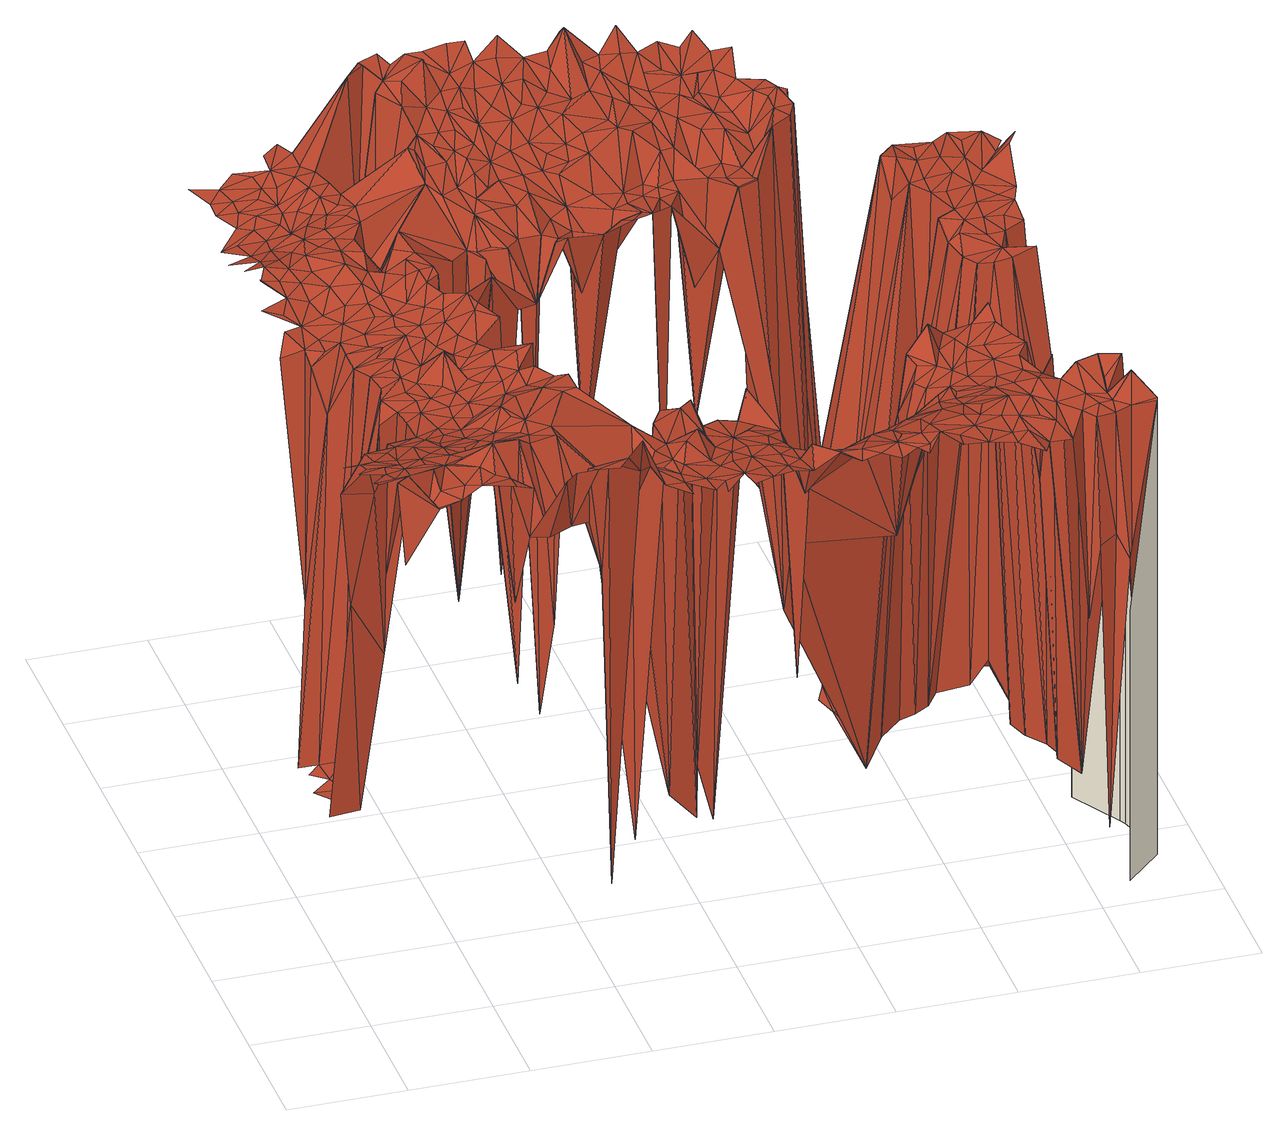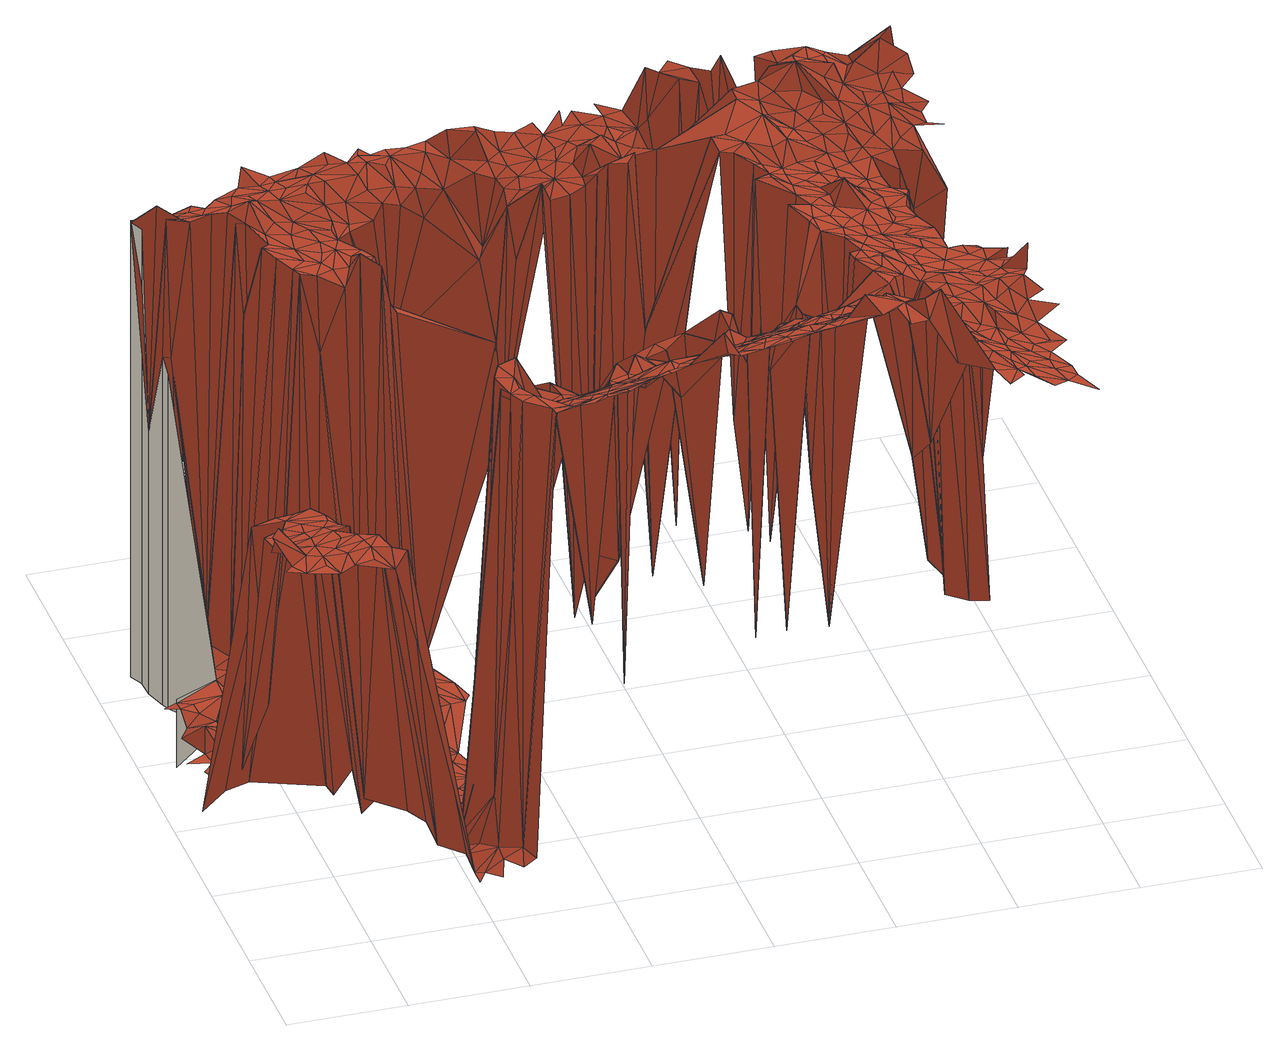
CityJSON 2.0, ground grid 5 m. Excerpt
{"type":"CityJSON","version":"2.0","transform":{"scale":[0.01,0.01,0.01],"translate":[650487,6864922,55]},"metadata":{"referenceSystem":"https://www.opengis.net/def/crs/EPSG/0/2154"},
"CityObjects":{
"building1":{"type":"Building","geometry":[{"type":"MultiSurface","lod":"2","boundaries":[[[0,1,2]],[[3,4,2]],[[5,6,7]],[[4,0,2]],[[6,8,9]],[[0,5,7]],[[5,8,6]],[[10,11,12]],[[9,10,12]],[[13,14,15]],[[0,4,16]],[[8,17,9]],[[11,18,13]],[[19,0,16]],[[5,17,8]],[[17,10,9]],[[19,5,0]],[[10,18,11]],[[18,14,13]],[[20,14,21]],[[4,22,16]],[[17,18,10]],[[23,19,16]],[[22,23,16]],[[14,18,24]],[[20,25,26]],[[25,20,21]],[[14,27,21]],[[28,17,5]],[[27,14,24]],[[17,29,18]],[[19,28,5]],[[30,26,31]],[[23,22,32]],[[18,29,24]],[[28,19,23]],[[33,30,31]],[[29,17,34]],[[17,28,34]],[[28,23,32]],[[27,35,21]],[[33,36,37]],[[35,27,24]],[[35,25,21]],[[22,38,32]],[[28,29,34]],[[24,29,39]],[[36,40,37]],[[25,41,26]],[[36,33,31]],[[26,41,31]],[[35,24,39]],[[25,35,42]],[[40,43,44]],[[45,28,32]],[[38,45,32]],[[29,28,46]],[[28,45,47]],[[29,48,39]],[[28,47,49]],[[41,25,42]],[[29,46,48]],[[50,36,31]],[[51,52,53]],[[52,43,53]],[[46,28,49]],[[40,36,54]],[[45,38,55]],[[41,50,31]],[[35,56,42]],[[43,40,54]],[[57,35,39]],[[51,58,59]],[[36,50,60]],[[48,61,39]],[[62,36,60]],[[45,63,47]],[[47,63,49]],[[46,61,48]],[[56,41,42]],[[36,62,54]],[[58,64,59]],[[38,65,55]],[[35,57,56]],[[66,51,53]],[[58,51,66]],[[61,57,39]],[[65,38,67]],[[63,46,49]],[[63,45,55]],[[68,61,46]],[[50,69,60]],[[50,41,70]],[[69,62,60]],[[41,56,71]],[[43,72,53]],[[72,43,54]],[[63,68,46]],[[61,73,57]],[[65,63,55]],[[41,71,70]],[[58,74,64]],[[75,58,66]],[[61,68,76]],[[77,74,78]],[[69,50,70]],[[62,79,54]],[[80,77,78]],[[57,73,81]],[[56,57,82]],[[62,69,83]],[[65,67,84]],[[68,63,85]],[[86,66,53]],[[73,61,87]],[[88,80,89]],[[58,75,90]],[[56,91,71]],[[74,58,90]],[[63,65,92]],[[79,62,83]],[[93,61,76]],[[79,72,54]],[[86,75,66]],[[68,93,76]],[[57,81,82]],[[72,94,53]],[[74,80,78]],[[71,91,70]],[[73,87,81]],[[91,56,82]],[[95,65,84]],[[68,85,96]],[[65,95,92]],[[97,69,70]],[[61,93,87]],[[94,86,53]],[[80,98,89]],[[98,99,89]],[[100,63,92]],[[75,86,90]],[[93,68,96]],[[85,63,101]],[[69,102,83]],[[99,103,104]],[[91,97,70]],[[69,97,105]],[[80,74,106]],[[81,107,82]],[[95,100,92]],[[87,107,81]],[[102,69,105]],[[108,74,90]],[[102,79,83]],[[109,103,110]],[[63,100,111]],[[96,85,101]],[[112,99,98]],[[113,91,82]],[[80,114,98]],[[79,115,72]],[[74,116,106]],[[63,111,101]],[[86,108,90]],[[72,117,94]],[[107,113,82]],[[103,99,118]],[[100,95,119]],[[120,86,94]],[[91,121,97]],[[93,122,87]],[[116,74,108]],[[114,80,106]],[[79,102,123]],[[107,87,124]],[[99,112,118]],[[97,121,105]],[[122,93,96]],[[114,112,98]],[[72,115,125]],[[119,95,126]],[[127,128,110]],[[117,72,125]],[[91,113,129]],[[115,79,123]],[[121,91,129]],[[87,122,124]],[[130,102,105]],[[111,100,119]],[[121,130,105]],[[117,120,94]],[[103,131,110]],[[86,120,132]],[[113,107,133]],[[131,103,118]],[[108,86,132]],[[134,96,101]],[[102,115,123]],[[128,127,135]],[[116,136,106]],[[122,96,137]],[[136,114,106]],[[112,114,138]],[[111,134,101]],[[112,139,118]],[[140,127,110]],[[141,107,124]],[[102,130,142]],[[143,128,135]],[[116,108,144]],[[130,121,145]],[[96,134,137]],[[146,119,126]],[[113,147,129]],[[146,111,119]],[[115,102,142]],[[148,121,129]],[[131,140,110]],[[147,113,133]],[[139,131,118]],[[122,141,124]],[[107,149,133]],[[136,116,144]],[[114,136,138]],[[150,112,138]],[[121,148,145]],[[112,150,139]],[[115,151,125]],[[127,140,135]],[[151,117,125]],[[152,146,126]],[[153,108,132]],[[147,148,129]],[[120,151,132]],[[154,122,137]],[[117,151,120]],[[107,141,149]],[[155,130,145]],[[134,111,156]],[[143,157,158]],[[130,155,142]],[[141,122,159]],[[122,154,159]],[[160,115,142]],[[111,146,156]],[[161,162,158]],[[108,163,144]],[[134,154,137]],[[149,147,133]],[[164,162,165]],[[166,131,139]],[[140,131,167]],[[148,155,145]],[[157,161,158]],[[153,163,108]],[[151,115,160]],[[168,143,135]],[[157,143,168]],[[150,166,139]],[[154,141,159]],[[138,136,169]],[[151,170,132]],[[154,134,171]],[[172,146,152]],[[150,138,169]],[[131,166,167]],[[162,161,165]],[[173,153,132]],[[174,136,144]],[[134,156,171]],[[148,147,175]],[[140,176,135]],[[170,173,132]],[[155,148,177]],[[178,160,142]],[[179,140,167]],[[155,180,142]],[[166,150,181]],[[146,172,182]],[[156,146,183]],[[176,168,135]],[[163,174,144]],[[141,154,184]],[[185,147,149]],[[148,175,177]],[[183,146,182]],[[140,179,176]],[[136,174,169]],[[186,155,177]],[[178,151,160]],[[161,157,187]],[[173,163,153]],[[188,178,142]],[[141,185,149]],[[150,189,181]],[[166,179,167]],[[180,188,142]],[[189,150,169]],[[180,155,186]],[[157,168,190]],[[170,151,191]],[[175,147,192]],[[161,193,165]],[[185,141,184]],[[173,170,191]],[[163,173,194]],[[147,185,192]],[[174,163,194]],[[151,178,191]],[[157,190,187]],[[168,176,195]],[[196,166,181]],[[179,166,197]],[[198,156,183]],[[176,179,195]],[[193,161,187]],[[198,183,182]],[[180,186,199]],[[172,200,182]],[[186,177,201]],[[190,168,195]],[[154,171,202]],[[154,203,184]],[[189,196,181]],[[174,204,169]],[[177,175,201]],[[166,205,197]],[[206,198,182]],[[207,208,165]],[[166,196,205]],[[204,189,169]],[[194,173,209]],[[204,174,194]],[[193,207,165]],[[200,172,210]],[[179,211,195]],[[212,178,188]],[[200,206,182]],[[188,180,213]],[[214,173,191]],[[156,215,171]],[[190,193,187]],[[178,212,191]],[[179,197,216]],[[175,192,201]],[[199,186,217]],[[203,185,184]],[[173,214,209]],[[180,199,218]],[[211,179,216]],[[189,204,219]],[[196,189,220]],[[203,154,202]],[[204,194,221]],[[212,188,213]],[[217,186,201]],[[198,206,222]],[[223,193,190]],[[185,224,192]],[[225,194,209]],[[215,156,198]],[[180,218,213]],[[189,219,220]],[[205,226,197]],[[227,185,203]],[[228,190,195]],[[229,208,207]],[[194,225,221]],[[230,214,191]],[[212,230,191]],[[224,185,227]],[[193,229,207]],[[192,224,201]],[[197,226,216]],[[211,228,195]],[[218,199,217]],[[196,231,205]],[[229,193,223]],[[232,223,190]],[[214,233,209]],[[204,234,219]],[[200,235,206]],[[206,235,222]],[[231,196,220]],[[236,211,216]],[[226,205,237]],[[234,204,221]],[[215,198,222]],[[228,232,190]],[[238,225,209]],[[224,239,201]],[[239,217,201]],[[240,212,213]],[[226,236,216]],[[232,229,223]],[[219,241,220]],[[242,224,227]],[[218,240,213]],[[214,230,243]],[[227,203,244]],[[236,228,211]],[[225,245,221]],[[205,231,237]],[[233,238,209]],[[214,243,233]],[[171,246,202]],[[247,203,202]],[[242,227,244]],[[248,234,221]],[[249,230,212]],[[250,236,226]],[[235,200,251]],[[252,231,220]],[[218,217,253]],[[234,241,219]],[[238,245,225]],[[241,252,220]],[[215,246,171]],[[235,215,222]],[[254,248,221]],[[229,232,255]],[[245,254,221]],[[224,242,256]],[[257,226,237]],[[258,229,259]],[[244,203,260]],[[257,250,226]],[[249,212,240]],[[239,224,261]],[[217,239,261]],[[230,249,243]],[[240,218,262]],[[203,247,260]],[[243,263,233]],[[264,232,228]],[[236,265,228]],[[236,250,266]],[[231,257,237]],[[267,242,244]],[[268,238,233]],[[218,253,262]],[[261,224,256]],[[269,229,255]],[[268,245,238]],[[263,270,233]],[[253,217,261]],[[271,234,248]],[[229,269,259]],[[242,267,256]],[[232,264,255]],[[249,263,243]],[[270,268,233]],[[271,241,234]],[[272,235,251]],[[265,236,266]],[[265,264,228]],[[250,257,266]],[[268,254,245]],[[267,244,260]],[[254,271,248]],[[273,249,240]],[[273,240,262]],[[274,272,251]],[[272,215,235]],[[246,247,202]],[[215,272,275]],[[272,274,276]],[[263,277,270]],[[249,277,263]],[[278,231,252]],[[277,268,270]],[[247,279,260]],[[274,280,276]],[[254,268,277]],[[241,278,252]],[[264,281,255]],[[281,269,255]],[[215,275,246]],[[278,257,231]],[[282,271,254]],[[265,283,264]],[[284,265,266]],[[247,246,285]],[[272,286,287]],[[271,278,241]],[[286,272,276]],[[257,288,266]],[[289,272,287]],[[249,273,290]],[[279,247,285]],[[272,289,275]],[[286,289,287]],[[282,254,277]],[[269,281,291]],[[283,281,264]],[[292,286,276]],[[284,283,265]],[[275,293,246]],[[294,289,286]],[[246,293,285]],[[295,292,276]],[[277,249,290]],[[288,284,266]],[[292,294,286]],[[289,293,275]],[[296,271,282]],[[279,297,260]],[[279,285,298]],[[278,288,257]],[[285,293,298]],[[289,294,299]],[[271,296,278]],[[293,289,299]],[[292,295,300]],[[301,279,298]],[[296,282,277]],[[294,292,302]],[[281,283,303]],[[304,283,284]],[[281,305,291]],[[294,306,299]],[[307,277,290]],[[307,296,277]],[[293,308,298]],[[309,293,299]],[[294,302,306]],[[297,279,301]],[[308,301,298]],[[281,303,305]],[[310,304,284]],[[311,283,304]],[[312,292,300]],[[283,311,303]],[[288,278,313]],[[288,314,284]],[[293,309,315]],[[312,300,316]],[[306,309,299]],[[296,317,278]],[[278,317,318]],[[308,293,315]],[[292,312,302]],[[278,318,313]],[[319,307,290]],[[319,296,307]],[[314,310,284]],[[314,288,313]],[[310,311,304]],[[308,297,301]],[[320,296,319]],[[303,311,305]],[[318,314,313]],[[296,321,317]],[[322,309,306]],[[323,319,290]],[[318,317,324]],[[321,296,320]],[[302,325,306]],[[309,326,315]],[[320,319,323]],[[311,310,327]],[[302,312,328]],[[326,308,315]],[[314,318,324]],[[317,321,329]],[[311,330,305]],[[317,329,324]],[[326,309,322]],[[325,322,306]],[[325,302,328]],[[321,320,331]],[[332,323,290]],[[310,314,333]],[[334,314,324]],[[335,297,308]],[[310,333,327]],[[320,323,332]],[[311,336,330]],[[337,312,338]],[[331,320,339]],[[308,326,340]],[[314,334,341]],[[321,342,329]],[[312,343,328]],[[344,311,327]],[[320,332,339]],[[335,308,340]],[[321,331,339]],[[311,345,336]],[[333,314,341]],[[326,346,340]],[[347,334,324]],[[329,347,324]],[[348,332,290]],[[335,349,297]],[[343,325,328]],[[350,326,322]],[[312,337,351]],[[334,347,341]],[[342,321,352]],[[325,350,322]],[[329,342,353]],[[343,312,351]],[[346,349,340]],[[326,350,346]],[[345,311,344]],[[333,344,327]],[[347,329,354]],[[354,329,353]],[[349,335,340]],[[355,321,339]],[[321,355,352]],[[325,343,356]],[[357,333,341]],[[347,358,341]],[[349,346,359]],[[342,360,353]],[[350,325,356]],[[332,348,339]],[[346,350,359]],[[358,357,341]],[[337,361,351]],[[342,352,362]],[[333,363,344]],[[348,355,339]],[[361,343,351]],[[347,354,364]],[[333,357,363]],[[360,342,365]],[[358,347,364]],[[361,337,366]],[[363,345,344]],[[367,349,359]],[[368,354,353]],[[360,368,353]],[[352,355,362]],[[343,369,356]],[[357,358,364]],[[348,370,355]],[[365,342,362]],[[369,350,356]],[[350,371,359]],[[354,368,364]],[[343,361,372]],[[371,367,359]],[[368,360,365]],[[369,343,372]],[[345,363,373]],[[374,361,366]],[[355,370,375]],[[370,348,375]],[[363,357,376]],[[377,345,373]],[[378,357,364]],[[350,379,380]],[[381,350,380]],[[355,375,362]],[[379,350,369]],[[350,381,371]],[[357,378,382]],[[376,357,382]],[[368,378,364]],[[348,383,384]],[[385,348,384]],[[374,386,361]],[[361,386,372]],[[367,371,387]],[[348,385,375]],[[363,376,373]],[[388,365,362]],[[368,365,389]],[[378,376,382]],[[378,368,390]],[[391,369,372]],[[375,388,362]],[[386,374,392]],[[393,377,373]],[[383,385,384]],[[386,391,372]],[[367,387,394]],[[365,388,389]],[[379,369,395]],[[368,396,390]],[[376,378,397]],[[396,368,389]],[[369,391,395]],[[379,398,380]],[[374,399,392]],[[398,381,380]],[[381,398,371]],[[371,398,387]],[[385,400,375]],[[400,388,375]],[[373,376,401]],[[397,378,402]],[[378,390,403]],[[404,385,383]],[[391,386,405]],[[398,379,395]],[[386,392,406]],[[376,397,401]],[[407,393,373]],[[378,403,402]],[[390,396,403]],[[400,385,408]],[[391,409,395]],[[385,404,408]],[[398,410,387]],[[407,373,401]],[[411,396,389]],[[405,386,406]],[[388,412,389]],[[392,399,406]],[[409,391,405]],[[387,413,394]],[[409,398,395]],[[412,388,400]],[[404,383,414]],[[415,397,402]],[[410,413,387]],[[403,396,416]],[[396,411,416]],[[397,415,401]],[[412,411,389]],[[412,400,408]],[[403,415,402]],[[398,413,410]],[[408,404,414]],[[399,417,406]],[[418,398,409]],[[398,418,419]],[[420,398,419]],[[398,420,413]],[[421,409,405]],[[422,412,408]],[[421,405,406]],[[422,408,414]],[[411,423,416]],[[415,403,424]],[[411,412,425]],[[415,426,401]],[[417,427,406]],[[428,403,416]],[[418,420,419]],[[421,418,409]],[[403,428,424]],[[411,425,429]],[[423,411,429]],[[427,421,406]],[[426,430,401]],[[412,422,431]],[[423,432,416]],[[415,424,433]],[[427,417,434]],[[412,435,425]],[[436,428,416]],[[437,422,414]],[[432,436,416]],[[415,438,426]],[[424,428,433]],[[421,427,439]],[[432,423,429]],[[438,415,433]],[[422,437,431]],[[418,421,440]],[[441,412,431]],[[412,441,435]],[[438,430,426]],[[425,442,429]],[[443,427,434]],[[444,437,414]],[[435,442,425]],[[445,428,436]],[[428,446,433]],[[427,443,439]],[[447,421,439]],[[432,445,436]],[[442,432,429]],[[420,418,448]],[[446,438,433]],[[449,443,434]],[[421,447,440]],[[437,450,431]],[[443,447,439]],[[413,420,451]],[[445,432,452]],[[446,428,453]],[[428,445,453]],[[450,441,431]],[[432,442,452]],[[441,454,435]],[[438,446,455]],[[444,450,437]],[[454,442,435]],[[448,418,440]],[[443,449,456]],[[447,443,457]],[[455,446,453]],[[458,438,455]],[[450,459,441]],[[447,460,440]],[[459,454,441]],[[457,443,461]],[[444,462,450]],[[463,445,452]],[[464,443,456]],[[443,465,461]],[[460,447,457]],[[442,466,452]],[[445,467,453]],[[450,462,459]],[[443,464,465]],[[454,466,442]],[[468,464,456]],[[465,457,461]],[[469,455,453]],[[454,459,470]],[[469,458,455]],[[459,462,470]],[[467,445,463]],[[460,448,440]],[[466,463,452]],[[471,420,448]],[[472,460,457]],[[467,469,453]],[[468,473,464]],[[458,469,474]],[[457,465,475]],[[454,470,476]],[[464,473,465]],[[470,462,477]],[[420,478,451]],[[462,479,480]],[[462,480,477]],[[472,457,475]],[[466,454,481]],[[420,471,478]],[[469,467,482]],[[454,476,481]],[[460,472,448]],[[465,473,483]],[[465,483,475]],[[467,463,484]],[[480,479,477]],[[470,477,485]],[[476,470,485]],[[463,466,484]],[[469,486,474]],[[467,487,482]],[[486,469,482]],[[487,467,484]],[[448,472,488]],[[473,489,490]],[[479,491,477]],[[466,492,484]],[[477,491,485]],[[487,486,482]],[[493,472,475]],[[476,494,481]],[[494,476,485]],[[483,493,475]],[[473,495,483]],[[496,466,481]],[[472,493,488]],[[479,497,491]],[[492,487,484]],[[495,473,490]],[[492,466,496]],[[489,498,490]],[[491,499,485]],[[499,494,485]],[[493,483,500]],[[494,496,481]],[[501,471,448]],[[502,487,492]],[[503,448,488]],[[486,487,504]],[[483,495,500]],[[479,505,497]],[[487,502,504]],[[498,495,490]],[[503,501,448]],[[493,506,488]],[[499,491,507]],[[508,509,451]],[[494,499,510]],[[497,505,491]],[[496,494,510]],[[478,511,451]],[[512,502,492]],[[512,492,496]],[[513,508,451]],[[471,511,478]],[[486,504,514]],[[506,503,488]],[[491,505,507]],[[511,513,451]],[[509,515,516]],[[517,471,501]],[[518,493,500]],[[495,519,500]],[[495,498,520]],[[512,496,510]],[[521,509,508]],[[511,471,522]],[[513,523,508]],[[493,518,506]],[[499,524,510]],[[524,499,507]],[[502,512,525]],[[502,526,504]],[[471,517,522]],[[523,521,508]],[[519,518,500]],[[515,509,527]],[[526,502,525]],[[527,509,521]],[[504,526,514]],[[528,512,510]],[[498,529,520]],[[529,495,520]],[[513,511,530]],[[518,531,506]],[[519,495,532]],[[503,533,501]],[[524,534,510]],[[533,517,501]],[[535,511,522]],[[536,526,525]],[[534,528,510]],[[533,503,506]],[[529,498,537]],[[518,519,538]],[[523,513,539]],[[505,540,507]],[[521,523,541]],[[542,515,527]],[[495,529,532]],[[531,533,506]],[[511,535,530]],[[512,543,525]],[[540,524,507]],[[544,515,542]],[[527,521,541]],[[517,545,522]],[[526,536,546]],[[513,530,539]],[[531,518,547]],[[512,528,543]],[[541,523,539]],[[548,536,525]],[[545,535,522]],[[533,531,549]],[[528,534,550]],[[524,551,534]],[[519,552,538]],[[553,544,542]],[[527,541,554]],[[535,545,530]],[[552,518,538]],[[524,540,555]],[[533,556,517]],[[552,519,532]],[[557,529,537]],[[536,548,546]],[[556,545,517]],[[543,548,525]],[[551,524,555]],[[534,551,550]],[[526,546,558]],[[518,552,547]],[[559,542,527]],[[531,560,549]],[[529,561,532]],[[540,562,555]],[[563,557,537]],[[564,533,549]],[[544,565,515]],[[560,531,547]],[[530,566,539]],[[530,545,567]],[[559,527,554]],[[561,529,557]],[[559,553,542]],[[540,505,568]],[[569,544,553]],[[528,570,543]],[[570,528,550]],[[571,541,539]],[[556,533,572]],[[540,573,562]],[[562,573,555]],[[561,552,532]],[[566,530,567]],[[541,571,554]],[[572,533,564]],[[546,548,558]],[[560,564,549]],[[545,556,574]],[[575,557,563]],[[576,551,555]],[[577,548,543]],[[545,574,567]],[[551,578,550]],[[552,560,547]],[[561,557,575]],[[570,577,543]],[[566,571,539]],[[573,576,555]],[[569,553,559]],[[556,572,579]],[[580,559,554]],[[578,570,550]],[[544,569,581]],[[548,582,558]],[[578,551,576]],[[573,540,583]],[[577,570,584]],[[576,573,585]],[[548,577,586]],[[587,552,561]],[[572,564,588]],[[574,556,589]],[[590,566,567]],[[577,584,586]],[[564,560,588]],[[565,544,581]],[[591,561,575]],[[552,587,560]],[[571,592,554]],[[574,593,567]],[[592,580,554]],[[594,540,568]],[[590,571,566]],[[595,556,579]],[[587,561,596]],[[540,594,583]],[[597,569,559]],[[597,559,580]],[[596,561,591]],[[573,598,585]],[[598,576,585]],[[556,595,589]],[[584,570,599]],[[593,590,567]],[[579,572,600]],[[578,576,601]],[[560,602,588]],[[582,548,603]],[[560,587,602]],[[574,589,593]],[[604,548,586]],[[600,572,588]],[[570,578,605]],[[592,597,580]],[[573,583,598]],[[584,604,586]],[[569,606,581]],[[587,596,591]],[[569,597,607]],[[591,575,608]],[[599,570,609]],[[571,590,610]],[[576,598,601]],[[604,584,599]],[[595,579,600]],[[570,605,609]],[[592,571,611]],[[605,578,601]],[[606,569,612]],[[548,604,613]],[[548,613,603]],[[611,571,610]],[[587,614,602]],[[615,594,568]],[[612,569,607]],[[565,616,568]],[[617,587,591]],[[602,618,588]],[[565,581,619]],[[597,592,620]],[[583,594,621]],[[594,615,622]],[[594,622,623]],[[595,624,589]],[[589,624,593]],[[597,620,607]],[[614,587,617]],[[595,600,625]],[[626,565,619]],[[618,600,588]],[[617,591,608]],[[565,626,616]],[[616,615,568]],[[590,593,627]],[[581,606,628]],[[629,599,609]],[[594,623,621]],[[602,614,618]],[[622,615,623]],[[598,630,601]],[[604,599,631]],[[610,590,627]],[[592,611,632]],[[583,633,598]],[[605,629,609]],[[630,605,601]],[[606,612,628]],[[620,592,632]],[[633,583,621]],[[599,629,631]],[[593,624,627]],[[634,595,625]],[[635,617,608]],[[630,598,636]],[[600,618,637]],[[638,635,608]],[[619,581,639]],[[614,640,618]],[[616,626,641]],[[614,617,642]],[[620,643,607]],[[624,595,634]],[[643,612,607]],[[615,616,641]],[[623,633,621]],[[626,619,639]],[[605,630,644]],[[598,633,636]],[[600,645,625]],[[604,646,613]],[[629,605,644]],[[647,611,610]],[[639,581,628]],[[623,615,648]],[[640,614,642]],[[646,604,631]],[[618,640,637]],[[611,647,632]],[[615,641,649]],[[645,600,637]],[[620,632,650]],[[628,612,651]],[[652,610,627]],[[638,653,654]],[[635,638,654]],[[652,655,610]],[[633,623,648]],[[612,643,651]],[[626,639,656]],[[643,620,650]],[[657,615,649]],[[658,634,625]],[[655,647,610]],[[641,626,659]],[[660,630,636]],[[629,661,631]],[[617,635,662]],[[642,617,662]],[[645,658,625]],[[624,663,627]],[[659,626,656]],[[640,664,637]],[[615,657,648]],[[630,665,644]],[[665,629,644]],[[624,634,663]],[[666,667,653]],[[633,668,636]],[[660,665,630]],[[641,657,649]],[[664,645,637]],[[664,640,669]],[[629,665,661]],[[663,652,627]],[[653,667,654]],[[632,670,650]],[[668,660,636]],[[647,670,632]],[[671,646,631]],[[672,635,654]],[[673,628,651]],[[661,671,631]],[[674,640,642]],[[673,639,628]],[[657,641,659]],[[635,672,662]],[[667,666,675]],[[652,676,655]],[[677,633,648]],[[678,643,650]],[[679,642,662]],[[668,633,680]],[[643,673,651]],[[676,647,655]],[[652,663,681]],[[640,674,669]],[[658,682,634]],[[639,683,656]],[[645,664,684]],[[663,634,685]],[[661,665,686]],[[687,659,656]],[[657,677,648]],[[633,677,680]],[[665,660,688]],[[667,689,654]],[[690,664,669]],[[676,652,681]],[[689,672,654]],[[643,678,691]],[[645,692,658]],[[670,678,650]],[[693,660,668]],[[674,642,679]],[[676,670,647]],[[694,665,688]],[[683,687,656]],[[673,643,691]],[[671,661,686]],[[665,694,695]],[[671,696,646]],[[634,682,685]],[[683,639,697]],[[664,690,684]],[[698,657,659]],[[672,699,662]],[[665,695,686]],[[689,667,675]],[[639,673,697]],[[660,693,688]],[[693,668,680]],[[700,679,662]],[[692,645,684]],[[677,657,701]],[[687,698,659]],[[663,702,681]],[[692,682,658]],[[674,690,669]],[[689,699,672]],[[670,676,703]],[[657,698,701]],[[699,700,662]],[[704,676,681]],[[702,663,685]],[[689,675,705]],[[670,703,678]],[[703,676,706]],[[687,683,707]],[[690,708,684]],[[677,709,680]],[[710,671,686]],[[682,692,685]],[[678,711,691]],[[696,671,712]],[[695,710,686]],[[698,687,707]],[[709,693,680]],[[713,673,691]],[[714,694,688]],[[715,683,697]],[[702,704,681]],[[673,713,697]],[[676,716,706]],[[700,717,679]],[[694,714,695]],[[708,692,684]],[[717,674,679]],[[703,711,678]],[[699,689,718]],[[718,689,705]],[[716,676,704]],[[711,713,691]],[[719,677,701]],[[683,715,707]],[[720,703,706]],[[690,674,721]],[[693,714,688]],[[713,715,697]],[[692,722,685]],[[671,723,712]],[[722,702,685]],[[698,719,701]],[[671,710,723]],[[708,690,721]],[[709,677,724]],[[717,700,725]],[[700,699,726]],[[705,675,727]],[[716,720,706]],[[677,719,724]],[[710,695,728]],[[729,698,707]],[[704,702,730]],[[711,703,731]],[[692,708,732]],[[699,718,726]],[[703,720,733]],[[713,711,734]],[[735,736,737,727]],[[716,704,730]],[[700,738,725]],[[739,693,709]],[[698,729,719]],[[714,693,740]],[[715,713,741]],[[731,703,733]],[[692,742,722]],[[708,721,743]],[[695,744,728]],[[718,705,727]],[[714,744,695]],[[674,717,745]],[[738,717,725]],[[693,739,740]],[[732,708,743]],[[721,674,745]],[[715,746,707]],[[692,732,747]],[[742,692,747]],[[723,710,748]],[[720,716,749]],[[700,726,750]],[[751,713,734]],[[711,751,734]],[[752,710,728]],[[753,716,730]],[[746,729,707]],[[719,754,724]],[[751,711,731]],[[713,751,741]],[[738,700,750]],[[726,718,755]],[[756,715,741]],[[716,753,757]],[[758,709,724]],[[744,714,740]],[[720,759,733]],[[721,745,743]],[[760,702,722]],[[749,716,757]],[[745,717,738]],[[761,723,748]],[[702,760,730]],[[755,718,727]],[[744,752,728]],[[759,731,733]],[[746,715,762]],[[719,729,763]],[[715,756,762]],[[764,710,752]],[[758,739,709]],[[710,764,748]],[[720,749,759]],[[742,760,722]],[[765,766,767,743]],[[768,732,743]],[[739,769,740]],[[769,744,740]],[[732,768,747]],[[754,758,724]],[[770,751,731]],[[726,755,750]],[[719,771,754]],[[768,742,747]],[[729,746,763]],[[770,731,759]],[[751,772,741]],[[773,745,738]],[[760,753,730]],[[774,735,727,755]],[[775,774,755,776]],[[771,719,763]],[[773,738,750]],[[752,744,777]],[[778,775,776,750]],[[779,756,741]],[[753,780,757]],[[766,781,773,767]],[[744,769,777]],[[782,749,757]],[[781,778,750,773]],[[769,739,783]],[[772,779,741]],[[784,746,762]],[[739,758,783]],[[756,784,762]],[[768,760,742]],[[764,785,748]],[[779,751,770]],[[786,770,759]],[[771,758,754]],[[746,787,763]],[[751,779,772]],[[780,782,757]],[[746,784,787]],[[760,780,753]],[[749,788,759]],[[784,756,789]],[[779,770,790]],[[756,779,789]],[[787,771,763]],[[749,782,791]],[[788,786,759]],[[788,749,791]],[[760,768,792]],[[770,786,793]],[[794,768,743]],[[790,770,793]],[[795,765,743,796]],[[779,790,793]],[[780,797,782]],[[798,764,752]],[[798,752,777]],[[786,788,793]],[[768,799,792]],[[782,797,791]],[[780,760,799]],[[799,760,792]],[[769,800,777]],[[800,769,783]],[[758,771,801]],[[802,788,791]],[[771,787,803]],[[758,804,783]],[[787,784,803]],[[797,780,805]],[[797,802,791]],[[806,784,789]],[[779,806,789]],[[780,799,805]],[[799,768,807]],[[768,808,807]],[[768,794,808]],[[809,779,793]],[[788,810,793]],[[810,788,802]],[[797,811,802]],[[811,797,812]],[[801,771,803]],[[798,813,764]],[[798,777,814]],[[811,810,802]],[[777,800,814]],[[758,801,815]],[[804,800,783]],[[784,806,803]],[[804,758,815]],[[797,805,816]],[[810,809,793]],[[812,797,816]],[[817,779,809]],[[805,799,816]],[[808,818,807]],[[794,818,808]],[[819,811,812]],[[820,799,807]],[[810,811,821]],[[806,779,822]],[[779,817,822]],[[811,819,821]],[[799,820,816]],[[818,820,807]],[[819,812,816]],[[818,794,823]],[[810,817,809]],[[817,810,821]],[[824,801,803]],[[825,798,814]],[[800,825,814]],[[800,804,826]],[[827,819,816]],[[819,828,821]],[[801,829,815]],[[830,817,821]],[[798,831,813]],[[832,804,815]],[[820,833,816]],[[829,801,824]],[[800,826,834]],[[828,830,821]],[[806,835,803]],[[831,798,825]],[[804,832,826]],[[825,800,836]],[[833,827,816]],[[828,819,827]],[[817,830,837]],[[835,824,803]],[[800,834,836]],[[829,832,815]],[[835,806,822]],[[831,825,836]],[[826,832,838]],[[839,817,837]],[[822,817,840]],[[829,824,841]],[[830,842,837]],[[828,842,830]],[[843,828,827]],[[824,835,841]],[[834,826,844]],[[817,839,840]],[[831,836,845]],[[842,828,846]],[[842,839,837]],[[844,826,838]],[[836,834,847]],[[832,829,848]],[[835,822,840]],[[849,829,841]],[[832,850,838]],[[829,849,848]],[[834,844,847]],[[851,831,845]],[[836,851,845]],[[835,852,841]],[[852,849,841]],[[850,832,848]],[[851,836,847]],[[850,844,838]],[[853,835,840]],[[835,854,852]],[[839,855,840]],[[849,852,856]],[[854,835,853]],[[844,857,847]],[[855,853,840]],[[849,858,848]],[[844,850,857]],[[850,848,859]],[[860,851,847]],[[858,849,856]],[[852,861,856]],[[854,862,852]],[[857,860,847]],[[857,850,863]],[[848,858,859]],[[862,854,853]],[[862,861,852]],[[861,858,856]],[[864,850,859]],[[860,857,865]],[[850,864,863]],[[858,864,859]],[[866,857,863]],[[857,866,865]],[[866,860,865]],[[864,867,863]],[[866,863,868]],[[867,869,863]],[[863,869,868]],[[870,866,868]]],"semantics":{"surfaces":[{"type":"RoofSurface"},{"type":"WallSurface"}],"values":[0,0,0,0,0,0,0,0,0,0,0,0,0,0,0,0,0,0,0,0,0,0,0,0,0,0,0,0,0,0,0,0,0,0,0,0,0,0,0,0,0,0,0,0,0,0,0,0,0,0,0,0,0,0,0,0,0,0,0,0,0,0,0,0,0,0,0,0,0,0,0,0,0,0,0,0,0,0,0,0,0,0,0,0,0,0,0,0,0,0,0,0,0,0,0,0,0,0,0,0,0,0,0,0,0,0,0,0,0,0,0,0,0,0,0,0,0,0,0,0,0,0,0,0,0,0,0,0,0,0,0,0,0,0,0,0,0,0,0,0,0,0,0,0,0,0,0,0,0,0,0,0,0,0,0,0,0,0,0,0,0,0,0,0,0,0,0,0,0,0,0,0,0,0,0,0,0,0,0,0,0,0,0,0,0,0,0,0,0,0,0,0,0,0,0,0,0,0,0,0,0,0,0,0,0,0,0,0,0,0,0,0,0,0,0,0,0,0,0,0,0,0,0,0,0,0,0,0,0,0,0,0,0,0,0,0,0,0,0,0,0,0,0,0,0,0,0,0,0,0,0,0,0,0,0,0,0,0,0,0,0,0,0,0,0,0,0,0,0,0,0,0,0,0,0,0,0,0,0,0,0,0,0,0,0,0,0,0,0,0,0,0,0,0,0,0,0,0,0,0,0,0,0,0,0,0,0,0,0,0,0,0,0,0,0,0,0,0,0,0,0,0,0,0,0,0,0,0,0,0,0,0,0,0,0,0,0,0,0,0,0,0,0,0,0,0,0,0,0,0,0,0,0,0,0,0,0,0,0,0,0,0,0,0,0,0,0,0,0,0,0,0,0,0,0,0,0,0,0,0,0,0,0,0,0,0,0,0,0,0,0,0,0,0,0,0,0,0,0,0,0,0,0,0,0,0,0,0,0,0,0,0,0,0,0,0,0,0,0,0,0,0,0,0,0,0,0,0,0,0,0,0,0,0,0,0,0,0,0,0,0,0,0,0,0,0,0,0,0,0,0,0,0,0,0,0,0,0,0,0,0,0,0,0,0,0,0,0,0,0,0,0,0,0,0,0,0,0,0,0,0,0,0,0,0,0,0,0,0,0,0,0,0,0,0,0,0,0,0,0,0,0,0,0,0,0,0,0,0,0,0,0,0,0,0,0,0,0,0,0,0,0,0,0,0,0,0,0,0,0,0,0,0,0,0,0,0,0,0,0,0,0,0,0,0,0,0,0,0,0,0,0,0,0,0,0,0,0,0,0,0,0,0,0,0,0,0,0,0,0,0,0,0,0,0,0,0,0,0,0,0,0,0,0,0,0,0,0,0,0,0,0,0,0,0,0,0,0,0,0,0,0,0,0,0,0,0,0,0,0,0,0,0,0,0,0,0,0,0,0,0,0,0,0,0,0,0,0,0,0,0,0,0,0,0,0,0,0,0,0,0,0,0,0,0,0,0,0,0,0,0,0,0,0,0,0,0,0,0,0,0,0,0,0,0,0,0,0,0,0,0,0,0,0,0,0,0,0,0,0,0,0,0,0,0,0,0,0,0,0,0,0,0,0,0,0,0,0,0,0,0,0,0,0,0,0,0,0,0,0,0,0,0,0,0,0,0,0,0,0,0,0,0,0,0,0,0,0,0,0,0,0,0,0,0,0,0,0,0,0,0,0,0,0,0,0,0,0,0,0,0,0,0,0,0,0,0,0,0,0,0,0,0,0,0,0,0,0,0,0,0,0,0,0,0,0,0,0,0,0,0,0,0,0,0,0,0,0,0,0,0,0,0,0,0,0,0,0,0,0,0,0,0,0,0,0,0,0,0,0,0,0,0,0,0,0,0,0,0,0,0,0,0,0,0,0,0,0,0,0,0,0,0,0,0,0,0,0,0,0,0,0,0,0,0,0,0,0,0,0,0,0,0,0,0,0,0,0,0,0,0,0,0,0,0,0,0,0,0,0,0,0,0,0,0,0,0,0,0,0,0,0,0,0,0,0,0,0,0,0,0,0,0,0,0,0,0,0,0,0,0,0,0,0,0,0,0,0,0,0,0,0,0,0,0,0,0,0,0,0,0,0,0,0,0,0,0,0,0,0,0,0,0,0,0,0,0,0,0,0,0,0,0,0,0,0,0,0,0,0,0,0,0,0,0,0,0,0,0,0,0,0,0,0,0,0,0,0,0,0,0,0,0,0,0,0,0,0,0,0,0,0,0,0,0,0,0,0,0,0,0,0,0,0,0,0,0,0,0,0,0,0,0,0,0,0,0,0,0,0,0,0,0,0,0,0,0,0,0,0,0,0,0,0,0,0,0,0,0,0,0,0,0,0,0,0,0,0,0,0,0,0,0,0,0,0,0,0,0,0,0,0,0,0,0,0,0,0,0,0,0,0,0,0,0,0,0,0,0,0,0,0,0,0,0,0,0,0,0,0,0,0,0,0,0,0,0,0,0,0,0,0,0,0,0,0,0,0,0,0,0,0,0,0,0,0,0,0,0,0,0,0,0,0,0,0,0,0,0,0,0,0,0,0,0,0,0,0,0,0,0,0,0,0,0,0,0,0,0,0,0,0,0,0,0,0,0,0,0,0,0,0,0,0,0,0,0,0,0,0,0,0,0,0,0,0,0,0,0,0,0,0,0,0,0,0,0,0,0,0,0,0,0,0,0,0,0,0,0,0,0,0,0,0,0,0,0,0,0,0,0,0,0,0,0,0,0,0,0,0,0,0,0,0,0,0,0,0,0,0,0,0,0,0,0,0,0,0,0,0,0,0,0,0,0,0,0,0,0,0,0,0,0,0,0,0,0,0,0,0,0,0,0,0,0,0,0,0,0,0,0,0,0,0,0,0,0,0,0,0,0,0,0,0,0,0,0,0,0,0,0,0,0,0,0,0,0,0,0,0,0,0,0,0,0,0,0,0,0,1,0,0,0,0,0,0,0,0,0,0,0,0,0,0,0,0,0,0,0,0,0,0,0,0,0,0,0,0,0,0,0,0,0,0,0,0,0,0,0,0,0,0,0,0,0,0,0,0,0,0,0,0,0,0,0,1,0,0,0,0,0,0,0,0,0,0,0,0,0,0,1,1,0,0,0,1,0,0,1,0,0,1,0,0,0,0,0,0,0,0,0,0,0,0,0,0,0,0,0,0,0,0,0,0,0,0,0,0,0,1,0,0,0,0,0,0,0,0,0,0,0,0,0,0,0,0,0,0,0,0,0,0,0,0,0,0,0,0,0,0,0,0,0,0,0,0,0,0,0,0,0,0,0,0,0,0,0,0,0,0,0,0,0,0,0,0,0,0,0,0,0,0,0,0,0,0,0,0,0,0,0,0,0,0,0,0,0,0,0,0,0,0,0,0,0,0,0,0,0,0,0,0,0,0,0,0,0,0,0,0,0,0,0,0,0,0,0,0,0,0,0,0,0,0,0,0,0,0,0,0,0,0,0,0,0,0,0,0,0,0,0,0,0,0,0,0,0,0,0,0,0,0,0]}}]}
},
"vertices":[
[232,261,2362],[107,150,1998],[171,206,2374],[181,130,2040],[332,169,2244],[278,387,2282],[136,403,2262],[136,319,2307],[216,384,2279],[206,470,2250],[221,549,2232],[163,596,2207],[119,549,2219],[159,653,2191],[214,663,2193],[92,670,2183],[304,240,2196],[284,483,2253],[281,540,2239],[359,338,2325],[122,808,1972],[215,790,2154],[423,163,2275],[366,267,2266],[290,608,2219],[272,847,1927],[186,881,1410],[286,722,2185],[429,420,2281],[368,549,2246],[122,954,398],[256,987,388],[452,224,2301],[187,1066,392],[367,473,2266],[336,776,2172],[232,1137,397],[115,1146,396],[508,172,2321],[386,702,2206],[204,1227,396],[344,953,1113],[333,866,2133],[194,1337,398],[137,1279,398],[532,287,2334],[477,509,2268],[445,341,2333],[419,582,2242],[502,402,2315],[343,1012,2129],[166,1429,1103],[113,1350,391],[250,1410,1960],[283,1302,421],[579,229,2324],[432,811,2177],[453,758,2194],[209,1576,2169],[107,1571,2150],[316,1076,1374],[484,624,2234],[299,1189,1651],[610,363,2384],[154,1663,2209],[640,224,2298],[211,1496,2134],[641,148,2308],[538,495,2268],[380,1119,2175],[422,1032,2163],[434,943,2167],[349,1378,2172],[487,681,2217],[233,1705,2197],[280,1534,2171],[558,570,2253],[98,1791,2242],[179,1765,2221],[390,1293,2178],[219,1852,2243],[533,771,2195],[529,841,2183],[407,1200,2175],[709,138,2291],[606,450,2299],[349,1560,2185],[590,675,2226],[113,1857,2341],[142,1943,2278],[279,1617,2177],[502,976,2181],[679,290,1682],[629,601,2252],[348,1479,2180],[723,237,2004],[664,547,2272],[508,1057,2187],[215,1937,2269],[177,2013,2299],[716,364,2382],[726,462,2323],[495,1223,2196],[193,2123,2253],[115,2071,2253],[484,1128,2188],[303,1824,2225],[603,774,2203],[393,1667,2200],[77,2162,2234],[189,2234,2213],[770,391,2339],[269,1988,2286],[604,880,2195],[298,1920,2257],[507,1354,2207],[336,1750,2200],[491,1446,2205],[254,2066,2286],[802,222,2001],[440,1480,2198],[561,1041,2198],[700,641,2252],[481,1295,2194],[670,717,2234],[444,1394,2193],[841,119,2308],[170,2352,2195],[101,2346,2182],[610,955,2201],[542,1166,2196],[262,2205,2242],[449,1561,2206],[673,833,2214],[796,491,2313],[251,2401,2222],[398,1857,2257],[781,560,2286],[359,1972,2267],[321,2121,2275],[274,2309,2224],[763,760,2291],[584,1248,2220],[199,2457,2209],[431,1765,2220],[624,1087,2215],[899,261,2009],[683,932,2219],[660,1022,2218],[753,860,2237],[355,2046,2300],[588,1464,2234],[903,196,2292],[515,1638,2229],[815,599,2314],[652,1162,2326],[887,419,2339],[230,2535,2227],[151,2572,2206],[777,669,2297],[581,1379,2225],[230,2615,2232],[150,2652,2213],[513,1727,2238],[102,2784,2212],[207,2715,2232],[384,2163,2298],[357,2225,2292],[286,2477,2239],[482,1924,2309],[564,1534,2235],[889,491,2335],[985,172,2309],[578,1602,2243],[520,1833,2266],[764,1014,2248],[349,2372,2248],[723,1069,2241],[650,1399,2247],[368,2288,2253],[715,1239,2253],[420,2080,2306],[964,239,2277],[982,287,1999],[838,812,2295],[827,907,2251],[703,1136,2243],[318,2567,2255],[673,1329,2245],[490,2012,2316],[373,2485,2263],[653,1489,2253],[836,977,2266],[349,2620,2269],[571,1744,2258],[378,2433,2259],[491,2113,2314],[433,2286,2278],[1042,316,1745],[758,1180,2267],[1115,196,2325],[839,1079,2278],[1007,729,2335],[946,792,2326],[567,1902,2273],[474,2176,2321],[1042,225,2298],[338,2706,2272],[280,2773,2257],[646,1644,2264],[1060,130,2328],[431,2406,2276],[742,1443,2281],[763,1339,2278],[699,1576,2277],[1183,350,2017],[474,2348,2286],[853,1176,2292],[813,1246,2284],[574,1976,2317],[561,2067,2324],[623,1851,2285],[1082,313,299],[402,2582,2284],[906,995,2293],[677,1750,2324],[517,2287,2314],[911,899,2279],[500,2477,2330],[406,2684,2303],[755,1513,2292],[616,2164,2335],[470,2567,2331],[741,1681,2321],[659,2016,2188],[1195,302,2186],[521,2399,2330],[579,2233,2332],[733,1764,2331],[927,1079,2331],[857,1415,2332],[665,2065,2158],[960,958,2325],[778,1581,2323],[1012,860,2328],[706,1848,2334],[1244,582,2221],[1068,736,2338],[679,1934,2334],[862,1533,2339],[569,2310,2336],[1180,222,2375],[629,2118,2163],[964,1189,723],[751,1878,2341],[511,2635,2332],[1001,1018,677],[629,2273,2341],[405,2766,2323],[476,2823,2329],[1066,846,2335],[997,1093,2344],[928,1316,2345],[812,1617,1428],[554,2566,2341],[583,2471,2340],[604,2387,2334],[1033,925,1141],[793,1763,2338],[508,2723,2341],[796,1708,2333],[727,2016,2360],[1249,341,2175],[880,1453,2340],[1267,192,2174],[1304,457,2168],[1346,200,2168],[925,1852,716],[903,2230,2420],[1310,645,1435],[1354,106,2169],[709,2644,2704],[926,1946,2227],[735,2596,1969],[776,2484,1839],[1272,624,283],[1351,272,2163],[1300,333,2164],[874,2370,2510],[1354,387,2162],[1051,1824,2206],[669,2750,2418],[1441,218,2157],[1365,512,2157],[1388,342,2158],[1450,119,2161],[1003,2001,2232],[1432,688,420],[1332,575,2219],[1420,411,2219],[1513,196,2149],[1381,651,2225],[1525,309,2147],[789,2699,2709],[808,2591,2644],[799,2792,2664],[1500,356,2149],[1005,1876,1404],[1462,640,2229],[1484,474,2226],[886,2491,2627],[852,2637,2664],[1602,233,2146],[899,2364,2497],[930,2432,2523],[1458,548,2145],[1496,99,2158],[954,2173,2389],[925,2306,2448],[1058,1924,2226],[1039,1983,2229],[1066,2110,2321],[1551,461,2140],[1117,1913,769],[1016,2321,2447],[1605,416,2135],[1542,560,2136],[914,2593,2677],[1585,336,2143],[1030,2215,2389],[883,2818,2676],[1102,2001,2230],[1185,1910,1979],[998,2528,2579],[980,2380,2493],[1556,727,271],[905,2705,2687],[1704,178,2143],[1618,138,2149],[1163,1975,2227],[1521,692,2224],[1019,2435,2516],[1094,2171,2353],[1672,368,2129],[1017,2639,2731],[978,2754,2697],[1551,630,2136],[1064,2367,2463],[1263,1911,1990],[1562,737,506],[1645,528,2125],[1696,278,2132],[1143,2113,2329],[1111,2255,2417],[1098,2316,2451],[1223,2036,2225],[1680,451,2126],[1076,2512,2558],[1088,2442,2510],[1623,665,2129],[1152,2206,2371],[1791,267,2125],[1249,2146,2309],[1074,2590,2604],[1150,2388,2467],[1208,2245,2372],[1784,171,2158],[1633,753,234],[1194,2312,2420],[1771,453,2115],[1260,1961,790],[1704,657,2114],[1790,370,2118],[1136,2671,2624],[1856,131,2170],[1318,2033,2228],[1156,2603,2598],[1051,2754,2694],[1189,2455,2512],[1788,535,2106],[1724,574,2117],[1767,626,2102],[1147,2525,2552],[1384,1895,2284],[1337,1905,2263],[1369,1971,2239],[1855,312,2118],[1752,705,2228],[1313,2191,2330],[1311,2261,2369],[1241,2395,2453],[1856,423,2101],[1882,245,2221],[1157,2781,2695],[1772,798,2079],[1842,485,2092],[1291,2358,2426],[1219,2606,2578],[1861,594,2077],[1981,177,2206],[1388,2140,2225],[1245,2710,2637],[1262,2521,2543],[1328,2465,2499],[1459,1949,1983],[1925,366,2108],[2000,286,2138],[1234,2785,2692],[1440,2024,2226],[1929,487,1841],[1849,681,1883],[1396,2276,2365],[1463,2175,2249],[1908,708,1177],[1547,1946,2239],[1334,2613,2577],[1373,2390,2432],[2062,161,2160],[1960,548,1822],[1932,606,920],[1928,667,1502],[2061,397,2075],[1506,2074,1141],[1435,2346,2397],[1385,2524,2528],[1460,2261,2345],[1341,2720,2632],[2088,243,2162],[1449,2511,2507],[1515,2310,2363],[1373,2806,2678],[1595,2064,2019],[1525,2380,2404],[1424,2626,2576],[2151,190,2163],[1580,2202,2266],[1475,2447,2457],[1650,2038,2233],[1455,2725,2610],[2135,341,2132],[2163,472,2007],[1643,2133,2227],[1603,2332,2377],[2232,242,2168],[1683,2003,2246],[1542,2482,2479],[1509,2583,2525],[2179,411,2112],[2332,584,1517],[2227,156,2147],[1745,2074,2232],[2317,942,232],[1601,2410,2423],[1601,2555,2492],[1709,2215,2241],[1547,2664,2575],[2300,196,2158],[2260,397,2125],[1561,2747,2609],[1707,2156,2228],[2260,476,2083],[2267,298,2167],[1777,2042,2238],[1723,2460,2431],[2351,197,2165],[2338,269,2175],[1745,2410,2422],[1681,2581,2502],[2334,142,2159],[1623,2729,2716],[1783,2194,2227],[2397,738,1808],[2336,482,2110],[2412,254,2177],[1626,2792,2659],[2378,418,2143],[1808,2276,2228],[1842,2157,2228],[2381,818,1814],[1865,2078,2234],[1844,2110,772],[1803,2401,2402],[1681,2678,2576],[2392,335,2168],[1769,2557,2469],[1857,2236,2228],[1760,2708,2578],[1749,2650,2540],[2393,547,2080],[2474,145,2170],[2483,227,2165],[1928,2185,2227],[1834,2533,2442],[2485,473,2138],[1900,2343,2326],[2559,280,2164],[1899,2457,2391],[1969,2105,1825],[2588,180,2141],[1932,2269,2227],[2535,354,2174],[2440,679,1730],[1850,2607,2479],[2518,634,2102],[1846,2707,2569],[2075,2120,1974],[2505,581,2102],[2006,2215,1139],[2311,1107,322],[2270,1229,330],[1960,2359,2322],[2423,865,1891],[1942,2503,2411],[2390,978,341],[1864,2818,2629],[2275,1397,346],[2241,1334,329],[2500,733,2075],[2572,476,2143],[2603,345,2167],[2628,263,2144],[2371,1160,340],[2465,789,2072],[2375,1045,338],[2068,2251,2225],[1927,2583,2452],[1922,2721,2552],[2369,1217,342],[2010,2471,2382],[2701,238,2131],[2480,936,2116],[2569,563,2119],[2684,330,2156],[2578,678,2103],[2035,2320,2227],[2502,867,2101],[1909,2657,2498],[2706,176,2119],[2631,413,2171],[2487,1058,353],[2157,2139,2234],[2434,1134,348],[2371,1313,349],[2046,2567,2426],[2341,1412,354],[2571,824,2112],[2004,2666,2488],[2651,516,2144],[2077,2644,2464],[2587,621,2113],[2092,2426,2341],[2145,2328,2234],[2744,437,2174],[2387,1402,343],[2462,1226,356],[2135,2227,2227],[2616,767,2118],[2767,243,2127],[2020,2778,2550],[2487,1367,366],[2727,561,2143],[2755,321,2149],[2162,2165,1981],[2793,78,2123],[2679,610,2129],[2430,1803,375],[2558,1070,364],[2579,974,2215],[2391,1905,363],[2467,1456,365],[2163,2491,2369],[2554,1183,367],[2660,701,2122],[2244,2161,2244],[2606,915,2124],[2836,181,2095],[2216,2282,2229],[2097,2547,2410],[2186,2421,2331],[2680,795,2129],[2518,1310,366],[2473,1697,380],[2105,2752,2523],[2342,2116,360],[2128,2580,2413],[2227,2185,2234],[2150,2654,2455],[2831,418,2173],[2760,644,2138],[2682,947,2144],[2620,1100,372],[2894,280,2125],[2594,1319,376],[2663,1049,2115],[2359,2035,373],[2710,881,2141],[2838,317,2138],[2526,1427,374],[2323,2226,2431],[2208,2559,2388],[2783,760,2145],[2295,2340,2224],[2805,558,2152],[2176,2819,2548],[2216,2667,2451],[2286,2423,2288],[2507,1572,374],[2583,1440,381],[2942,209,2074],[2240,2491,2355],[2673,1172,380],[2638,1261,382],[2587,1536,388],[2224,2739,2494],[2881,470,2213],[2429,1997,380],[2474,1880,386],[2925,380,2145],[2866,637,2155],[2511,1749,384],[2626,1397,386],[2401,2139,385],[2390,2024,370],[2422,2054,380],[2766,1006,2164],[2774,864,2150],[2470,1814,375],[2777,1083,1856],[2590,1629,394],[2332,2511,2428],[2370,2360,2428],[2294,2619,2425],[2677,1321,390],[2464,2177,401],[2852,962,2185],[3016,329,2120],[2411,2272,2438],[2878,726,2165],[2995,166,1264],[2625,1746,408],[2925,561,2171],[2543,1934,400],[2973,480,2183],[2671,1503,401],[2375,2446,2432],[2923,778,2186],[2319,2752,2486],[2776,1306,411],[2520,2106,407],[2512,1992,395],[2720,1417,405],[2653,1621,404],[2806,1154,404],[3044,173,1582],[3060,282,2111],[2767,1210,399],[2596,1834,406],[2563,2041,408],[2889,860,2182],[2603,1948,415],[2450,2353,2438],[2396,2557,2438],[3056,412,2143],[2852,1055,2218],[2953,694,1598],[2425,2492,2440],[3063,117,316],[3121,222,1596],[2491,2308,1108],[2981,618,2214],[2796,1381,418],[2429,2668,453],[3091,351,2128],[2761,1637,424],[3092,584,282],[3163,168,1503],[2841,1254,418],[2587,2148,420],[2800,1461,427],[3052,530,2220],[2542,2232,418],[2871,1116,530],[2963,923,278],[2683,1837,423],[2990,757,1881],[2931,1020,280],[2441,2577,1653],[2651,1891,419],[2513,2408,774],[3145,305,2102],[3030,716,282],[2763,1548,422],[3031,858,266],[2558,2325,425],[2454,2453,2445],[2497,2506,612],[2407,2779,467],[2720,1729,422],[2665,1992,424],[3151,362,2125],[3141,402,2136],[2634,2080,427],[2965,1112,306],[2847,1401,428],[2911,1227,429],[3190,237,1275],[2856,1329,426],[2725,1894,433],[3051,791,266],[2629,2264,438],[2518,2637,452],[2833,1564,436],[2461,2790,440],[2787,1706,436],[2618,2454,427],[2764,1817,439],[2925,1312,434],[3151,562,2220],[3217,329,2110],[2710,2105,434],[2913,1362,439],[3110,741,256],[3010,1053,254],[2517,2696,433],[2669,2200,438],[3153,482,2158],[3240,408,2219],[3321,322,2116],[2576,2570,439],[2767,2000,446],[3008,1163,447],[2905,1535,448],[3097,877,240],[2917,1440,442],[2855,1631,442],[3321,322,22],[3163,168,22],[3163,168,1264],[3238,525,2226],[2712,2286,448],[2662,2347,445],[2845,1751,450],[3070,1020,330],[3124,828,260],[2639,2530,414],[3241,608,1636],[2833,1964,457],[3098,963,312],[2604,2735,408],[3008,1389,457],[3296,484,1236],[2925,1678,453],[2641,2601,422],[3040,1220,453],[2766,2177,456],[3326,340,2117],[2883,1813,460],[3001,1298,452],[2812,2229,464],[3001,1509,460],[3149,1182,330],[2551,2802,418],[2871,1894,453],[2837,2084,464],[2640,2713,403],[3124,828,22],[3253,607,22],[3253,607,1555],[3164,1057,335],[2738,2379,455],[2950,1620,459],[2835,2128,465],[2935,1741,463],[3268,578,1629],[3326,340,22],[3300,400,22],[3300,400,2117],[2723,2489,411],[3296,484,22],[2964,1779,307],[3127,1240,330],[3268,578,22],[3110,1325,337],[2788,2292,463],[2906,1941,467],[2644,2796,409],[3012,1568,325],[2892,2017,308],[3075,1526,327],[2953,1846,302],[2995,1670,254],[3092,1431,323],[3188,1098,328],[3106,1603,313],[3350,1037,319],[3350,1037,22],[3350,1037,334],[3188,1302,319],[2906,2682,1919],[3242,1212,319],[2968,2496,1891],[3039,2206,1779],[3146,1518,322],[3067,2102,1767],[2995,2391,618],[3241,1269,329],[3107,2042,1767],[3295,1167,337],[3296,1089,334],[3200,1621,312],[3195,1539,322],[3181,1475,323],[3217,1377,325],[2883,2758,1514],[2920,2584,1768],[3029,2308,1832],[3323,1329,380],[3247,1669,311],[3357,1110,336],[3296,1430,335],[3369,1236,322],[3263,1494,386],[3176,2044,1757],[3409,1067,319],[3088,2211,1810],[2962,2649,1924],[3037,2437,1873],[3352,1428,317],[3343,1506,318],[3126,2277,1824],[3300,1587,329],[2983,2777,1899],[3103,2337,1841],[3407,1290,316],[3034,2515,1890],[3232,2113,1775],[3033,2612,1917],[3287,1672,310],[3101,2437,1866],[3357,1713,314],[3255,2056,1759],[3192,2189,1798],[3365,1639,319],[3442,1481,318],[3156,2536,1886],[3049,2708,1917],[3395,1561,319],[3131,2622,1912],[3204,2365,1841],[3207,2286,1817],[3217,2462,1863],[3134,2726,1917],[3271,2198,1794],[3368,2101,1765],[3305,2125,951],[3468,1770,274],[3292,2289,1811],[3228,2603,1902],[3360,2362,1826],[3303,2400,1837],[3206,2774,1919],[3361,2248,1800],[3425,2163,694],[3277,2533,1874],[3386,2426,1843],[3243,2699,1920],[3338,2739,1923],[3380,2502,1998],[3361,2624,1891],[3425,2571,2003],[3401,2677,1905]
]}
